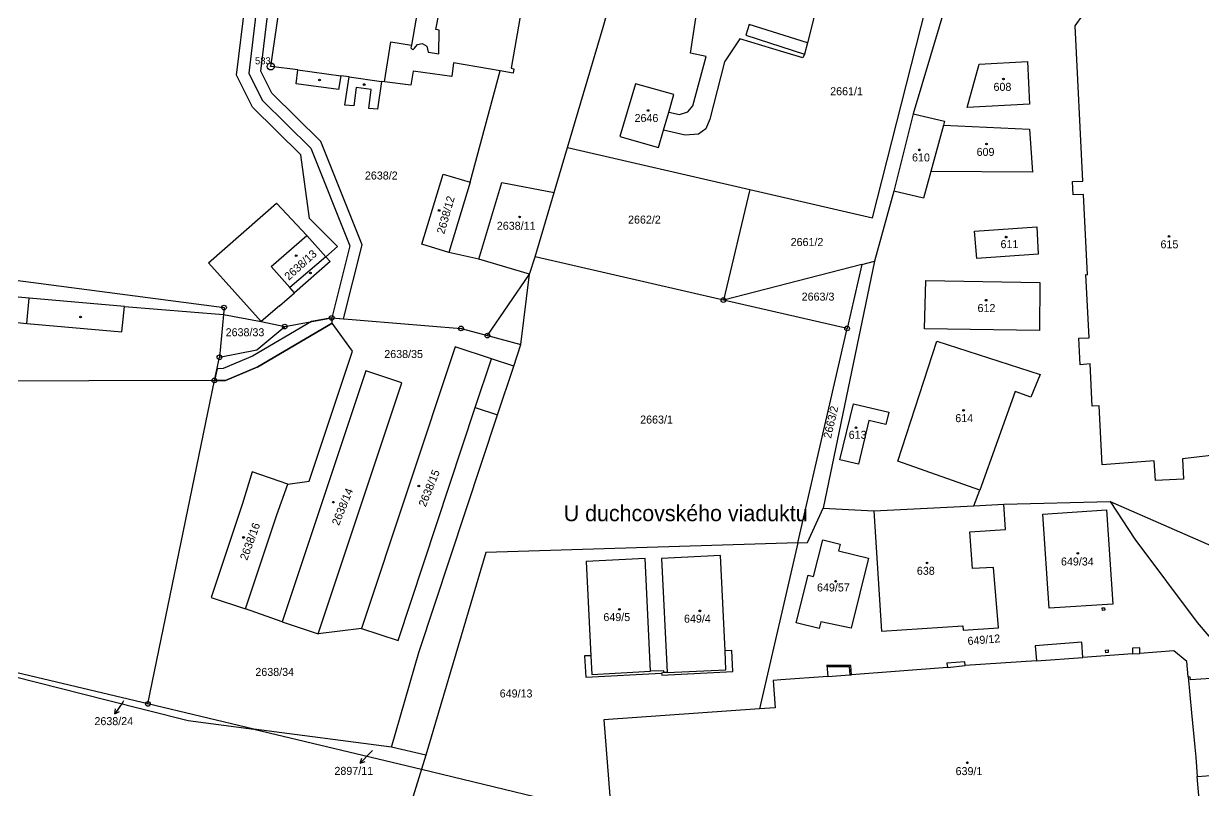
# Model space of a CAD drawing. Extents: x -784124 to -780570, y -980818 to -976926.
# Drawn here: x -782438.1 to -782187.5, y -979986.4 to -979823.5 of the extents above; entities that cross this region are included whole.
import ezdxf
from ezdxf.enums import TextEntityAlignment as Align

# ---------------------------------------------------------------- set-up
doc = ezdxf.new("R2010")
doc.units = 0
doc.header["$LTSCALE"] = 3.138375
doc.header["$MEASUREMENT"] = 0
doc.linetypes.add('0_051C', pattern=[0])
for name, color, linetype in [('1006', 1, 'CONTINUOUS'), ('101', 1, 'CONTINUOUS'), ('1016', 1, 'CONTINUOUS'), ('1029', 1, 'CONTINUOUS'), ('105', 1, 'CONTINUOUS'), ('18', 1, 'CONTINUOUS'), ('21800', 1, 'CONTINUOUS'), ('21900', 1, 'CONTINUOUS'), ('21999', 1, 'CONTINUOUS'), ('23700', 1, 'CONTINUOUS'), ('402', 1, 'CONTINUOUS'), ('404', 1, 'CONTINUOUS')]:
    doc.layers.add(name, color=color, linetype=linetype)

# ---------------------------------------------------------------- blocks, each defined once
blk = doc.blocks.new('4_02$0')
at = {"layer": '404', "color": 255, "linetype": 'Continuous'}
blk.add_circle((-0.01, 0), 0.175, dxfattribs=at)
blk = doc.blocks.new('1029$1')
at = {"layer": '1029', "color": 6, "linetype": 'Continuous'}
for p, q in [((0, 3), (-0.5, 2)), ((0, 0), (0, 3)), ((0, 3), (0.5, 2))]:
    blk.add_line(p, q, dxfattribs=at)
blk = doc.blocks.new('1_01$18')
at = {"layer": '101', "color": 3, "linetype": 'Continuous'}
for radius in [0.75, 0.03]:
    blk.add_circle((0, 0), radius, dxfattribs=at)
blk = doc.blocks.new('1_05$19')
at = {"layer": '105', "color": 3, "linetype": 'Continuous'}
for radius in [0.5, 0.0303]:
    blk.add_circle((0, 0), radius, dxfattribs=at)

msp = doc.modelspace()

# ---------------------------------------------------------------- linework, layer by layer
at = {"layer": '1029', "color": 255, "linetype": 'Continuous'}
for p, q in [((-782416.87, -979967.44), (-782417.04, -979967.7)), ((-782364.04, -979977.96), (-782364.54, -979978.48))]:
    msp.add_line(p, q, dxfattribs=at)
at = {"layer": '21800', "color": 255, "linetype": 'Continuous'}
for p, q in [((-782284.03, -979823.63), (-782284.71, -979825.89)), ((-782271.59, -979827.56), (-782284.03, -979823.63)), ((-782284.71, -979825.89), (-782272.29, -979829.95)), ((-782379.86, -979833.31), (-782370.76, -979834.54)), ((-782368.99, -979834.78), (-782362.1, -979835.78)), ((-782373.92, -979873.03), (-782381.54, -979879.54)), ((-782339.61, -979889.76), (-782330.63, -979876.73)), ((-782437.4, -979887.22), (-782436.92, -979881.81)), ((-782383.74, -979883.45), (-782380.59, -979880.65)), ((-782383.74, -979883.45), (-782387.64, -979886.79)), ((-782342.18, -979905.06), (-782338.76, -979894.74)), ((-782236.29, -979925.97), (-782235.01, -979922.6)), ((-782209.02, -979947.66), (-782208.51, -979947.63)), ((-782208.99, -979948.19), (-782209.02, -979947.66)), ((-782208.51, -979947.63), (-782208.47, -979948.15)), ((-782208.47, -979948.15), (-782208.99, -979948.19)), ((-782288.94, -979960.79), (-782289.12, -979956.78)), ((-782208.32, -979956.64), (-782207.77, -979956.6)), ((-782208.28, -979957.18), (-782208.32, -979956.64)), ((-782207.73, -979957.16), (-782208.28, -979957.18)), ((-782207.77, -979956.6), (-782207.73, -979957.16)), ((-782202.56, -979957.41), (-782201.01, -979957.31)), ((-782317.64, -979957.81), (-782317.42, -979961.82)), ((-782267.19, -979960.16), (-782267.21, -979959.88)), ((-782262.69, -979960.17), (-782267.19, -979960.16)), ((-782262.58, -979961.87), (-782262.69, -979960.17)), ((-782241.91, -979960.29), (-782238.13, -979959.93)), ((-782223.01, -979958.92), (-782213.12, -979958.19)), ((-782317.42, -979961.82), (-782304.93, -979961.13)), ((-782301.42, -979961.36), (-782288.94, -979960.79)), ((-782267.33, -979962.22), (-782262.69, -979961.88)), ((-782262.69, -979961.88), (-782262.58, -979961.87)), ((-782262.58, -979961.87), (-782262.28, -979961.85)), ((-782190.76, -979962.3), (-782190.03, -979969.99)), ((-782190.03, -979969.99), (-782189.35, -979977.24)), ((-782189.35, -979977.24), (-782189.17, -979979.36)), ((-782189.17, -979979.36), (-782188.82, -979983.52))]:
    msp.add_line(p, q, dxfattribs=at)
at = {"layer": '21900', "color": 3, "linetype": 'Continuous'}
for p, q in [((-782239.25, -979809.16), (-782249.14, -979842.63)), ((-782361.46, -979835.86), (-782360.1, -979827.31)), ((-782360.1, -979827.31), (-782355.76, -979828.06)), ((-782343.27, -979857.17), (-782336.88, -979833.49)), ((-782302.21, -979846.14), (-782301.1, -979842.3)), ((-782249.14, -979842.63), (-782253.26, -979859.1)), ((-782242.7, -979845.03), (-782245.43, -979854.92)), ((-782325.39, -979859.39), (-782322.56, -979849.78)), ((-782343.27, -979857.17), (-782347.81, -979872.13)), ((-782329.48, -979873.01), (-782325.39, -979859.39)), ((-782283.87, -979858.73), (-782289.46, -979882.22)), ((-782253.26, -979859.1), (-782257.41, -979873.94)), ((-782377.95, -979868.48), (-782373.92, -979873.03)), ((-782373.92, -979873.03), (-782371.43, -979870.85)), ((-782341.43, -979873.51), (-782347.81, -979872.13)), ((-782330.63, -979876.73), (-782341.43, -979873.51)), ((-782330.63, -979876.73), (-782329.48, -979873.01)), ((-782289.46, -979882.22), (-782329.48, -979873.01)), ((-782260.07, -979874.63), (-782289.46, -979882.22)), ((-782257.41, -979873.94), (-782268.27, -979926.46)), ((-782260.07, -979874.63), (-782263.2, -979888.26)), ((-782260.07, -979874.63), (-782257.41, -979873.94)), ((-782332.51, -979891.7), (-782330.63, -979876.73)), ((-782263.2, -979888.26), (-782289.46, -979882.22)), ((-782416.68, -979883.56), (-782395.65, -979885.32)), ((-782395.55, -979883.82), (-782395.65, -979885.32)), ((-782395.65, -979885.32), (-782396.51, -979894.38)), ((-782395.65, -979885.32), (-782387.64, -979886.79)), ((-782387.64, -979886.79), (-782382.66, -979887.86)), ((-782382.66, -979887.86), (-782372.67, -979886.01)), ((-782339.61, -979889.76), (-782332.51, -979891.7)), ((-782273.64, -979933.81), (-782263.2, -979888.26)), ((-782334.02, -979896.26), (-782332.51, -979891.7)), ((-782397.57, -979899.31), (-782396.51, -979894.38)), ((-782337.45, -979906.63), (-782334.02, -979896.26)), ((-782411.7, -979968.07), (-782397.57, -979899.31)), ((-782342.18, -979905.06), (-782337.45, -979906.63)), ((-782382, -979921.32), (-782389.56, -979918.74)), ((-782229.9, -979925.63), (-782207.3, -979925.02)), ((-782268.27, -979926.46), (-782257.56, -979927.05)), ((-782273.64, -979933.81), (-782281.82, -979969.1)), ((-782411.7, -979968.07), (-782499.09, -979947.26)), ((-782383.18, -979950.59), (-782390.97, -979947.87)), ((-782383.18, -979950.59), (-782375.54, -979953.13)), ((-782366.37, -979952.02), (-782375.54, -979953.13)), ((-782302.14, -979961.4), (-782302.6, -979961.55)), ((-782389.18, -979973.43), (-782411.7, -979968.07)), ((-782359.99, -979977.23), (-782389.18, -979973.43)), ((-782389.18, -979973.43), (-782353.59, -979981.91)), ((-782352.67, -979978.92), (-782359.99, -979977.23)), ((-782352.67, -979978.92), (-782353.59, -979981.91)), ((-782353.59, -979981.91), (-782312.06, -979991.99))]:
    msp.add_line(p, q, dxfattribs=at)
for points in [[(-782371.43, -979870.85), (-782377.38, -979864.92), (-782379.21, -979851.34), (-782389.5, -979841.22), (-782392.88, -979834.43), (-782390.96, -979818.82), (-782370.16, -979786.81), (-782365.73, -979771.86), (-782364.3, -979755.79), (-782365.23, -979749.33), (-782369.73, -979743.91), (-782419.49, -979726.38), (-782418.68, -979716.45), (-782432.82, -979716.38), (-782432.75, -979722.95)], [(-782322.8, -979765.36), (-782326.13, -979784.87), (-782325.15, -979785.04), (-782325.32, -979785.88), (-782326.26, -979785.77), (-782327.84, -979794.53), (-782327.04, -979794.66), (-782327.14, -979795.53), (-782328.03, -979795.39), (-782329.43, -979803.9), (-782328.75, -979804.04), (-782328.87, -979804.54), (-782329.59, -979804.48), (-782334.56, -979832.96), (-782333.97, -979833.06), (-782334.1, -979833.96), (-782336.88, -979833.49)], [(-782363.74, -979789.39), (-782354.95, -979790.98), (-782349.52, -979791.96), (-782355.76, -979828.06)], [(-782265.85, -979804.81), (-782271.59, -979827.56), (-782272.29, -979829.95), (-782272.59, -979830.75), (-782276.61, -979829.53), (-782285.96, -979826.7), (-782289.28, -979831.57), (-782292.36, -979843.8), (-782293.21, -979845.86), (-782294.76, -979846.93), (-782297.62, -979847.18), (-782302.21, -979846.14)], [(-782355.76, -979828.06), (-782355.85, -979828.59), (-782355.45, -979829.06), (-782355.07, -979828.69), (-782354.47, -979827.87), (-782353.46, -979827.66), (-782352.47, -979828.24), (-782352.22, -979829.56), (-782352.09, -979829.54), (-782349.94, -979829.87), (-782349.84, -979824.84), (-782350.56, -979824.68), (-782349.87, -979821.13), (-782350.84, -979820.86), (-782349.27, -979811.39), (-782348.79, -979811.42)], [(-782301.1, -979842.3), (-782298.82, -979842.76), (-782297.05, -979842.22), (-782295.96, -979840.92), (-782293.11, -979830.48), (-782296.46, -979829.71), (-782295.31, -979822.34), (-782295.83, -979819.03), (-782296.9, -979818.12), (-782298.99, -979817.36), (-782297.74, -979812.25), (-782302.32, -979811.18)], [(-782322.56, -979849.78), (-782315.02, -979824.2), (-782313.3, -979818.13)], [(-782385.62, -979832.56), (-782383.9, -979820.94), (-782381.28, -979821.36)], [(-782176.15, -979914.12), (-782191.95, -979916), (-782191.79, -979920.26), (-782197.71, -979920.54), (-782197.97, -979916.36), (-782209.03, -979917.24), (-782209.66, -979904.67), (-782211.18, -979904.74), (-782211.6, -979895.81), (-782213.73, -979895.98), (-782214, -979890.34), (-782211.81, -979890.27), (-782212.48, -979876.81), (-782212.12, -979876.84), (-782213.03, -979859.78), (-782215.16, -979859.86), (-782215.31, -979857.05), (-782213.16, -979856.92), (-782214.76, -979823.96), (-782213.13, -979821.7)], [(-782336.88, -979833.49), (-782346.8, -979831.8), (-782347.15, -979834.69), (-782355.36, -979833.58), (-782355.87, -979836.56), (-782361.46, -979835.86)], [(-782237.71, -979841.32), (-782235.14, -979832.09), (-782224.91, -979831.52), (-782224.46, -979840.57), (-782237.71, -979841.32)], [(-782370.76, -979834.54), (-782371.25, -979837.49), (-782380.21, -979836.24), (-782379.86, -979833.31), (-782385.62, -979832.56)], [(-782361.46, -979835.86), (-782362.1, -979835.78), (-782362.95, -979841.68), (-782364.81, -979841.47), (-782364.28, -979837.46), (-782367.46, -979837.03), (-782368, -979840.96), (-782369.9, -979840.77), (-782368.99, -979834.78), (-782370.76, -979834.54)], [(-782301.1, -979842.3), (-782300.01, -979838.53), (-782308.15, -979836.24), (-782311.45, -979847.45), (-782303.27, -979849.79), (-782302.21, -979846.14)], [(-782249.14, -979842.63), (-782242.54, -979844.23), (-782242.7, -979845.03)], [(-782242.7, -979845.03), (-782224.47, -979845.87), (-782223.85, -979855.03), (-782245.43, -979854.92)], [(-782245.43, -979854.92), (-782246.97, -979860.54), (-782253.26, -979859.1)], [(-782347.81, -979872.13), (-782353.51, -979870.34), (-782348.99, -979855.43), (-782343.27, -979857.17)], [(-782341.43, -979873.51), (-782336.52, -979857.26), (-782325.39, -979859.39)], [(-782387.64, -979886.79), (-782398.84, -979874.32), (-782384.38, -979861.64), (-782377.95, -979868.48)], [(-782222.92, -979866.65), (-782222.6, -979872.5), (-782235.67, -979873.4), (-782236.17, -979867.61), (-782222.92, -979866.65)], [(-782373.92, -979873.03), (-782373.01, -979874.04), (-782380.59, -979880.65), (-782381.54, -979879.54), (-782385.51, -979875.08), (-782377.95, -979868.48)], [(-782512.57, -979872.03), (-782446.94, -979877.09), (-782395.55, -979883.82)], [(-782416.68, -979883.56), (-782436.92, -979881.81), (-782447.19, -979880.93), (-782447.02, -979878.62), (-782459.59, -979877.62)], [(-782246.74, -979888.31), (-782246.51, -979878.09), (-782222.27, -979878.46), (-782222.37, -979888.7), (-782246.74, -979888.31)], [(-782460.38, -979885.25), (-782447.69, -979886.11), (-782437.4, -979887.22), (-782417.22, -979888.97), (-782416.68, -979883.56)], [(-782207.3, -979925.02), (-782166.09, -979943.08), (-782145.47, -979941.41), (-782133.66, -979933.54), (-782093.98, -979884.76), (-782089.19, -979883.59), (-782082.78, -979884.35)], [(-782382, -979921.32), (-782377.43, -979920.73), (-782368.26, -979893.09), (-782372.59, -979887.13), (-782388.38, -979896.38)], [(-782372.67, -979886.01), (-782345.2, -979888.24), (-782339.61, -979889.76)], [(-782396.51, -979894.38), (-782388.59, -979892.79), (-782382.66, -979887.86)], [(-782334.02, -979896.26), (-782338.76, -979894.74), (-782346.46, -979892.17), (-782366.37, -979952.02)], [(-782235.01, -979922.6), (-782252.45, -979916.44), (-782244.14, -979890.96), (-782222.23, -979898.02), (-782224.2, -979902.89), (-782227.54, -979901.67), (-782235.01, -979922.6)], [(-782388.38, -979896.38), (-782395.25, -979899.3), (-782397.57, -979899.31)], [(-782375.54, -979953.13), (-782357.81, -979899.83), (-782365.45, -979897.29), (-782383.18, -979950.59)], [(-782397.57, -979899.31), (-782451.01, -979899.49), (-782459.43, -979901.98), (-782477.14, -979911.3), (-782494.56, -979921.76), (-782500.03, -979922.75), (-782507.28, -979921.24)], [(-782366.37, -979952.02), (-782358.57, -979954.59), (-782342.18, -979905.06)], [(-782258.57, -979907.79), (-782260.82, -979917.11), (-782264.77, -979916.19), (-782261.84, -979904.26), (-782254.33, -979906.06), (-782254.98, -979908.64), (-782258.57, -979907.79)], [(-782359.99, -979977.23), (-782354.18, -979957.15), (-782337.45, -979906.63)], [(-782389.56, -979918.74), (-782391.63, -979925.47), (-782398.27, -979945.44), (-782390.97, -979947.87)], [(-782390.97, -979947.87), (-782384.32, -979927.9), (-782382, -979921.32)], [(-782207.3, -979925.02), (-782202.1, -979933.03), (-782188.82, -979950.78), (-782178.94, -979962.39), (-782178.29, -979962.49)], [(-782273.64, -979933.81), (-782271.64, -979933.75), (-782268.27, -979926.46)], [(-782257.56, -979927.05), (-782236.29, -979925.97), (-782229.9, -979925.63)], [(-782257.56, -979927.05), (-782255.87, -979952.58), (-782238.62, -979951.49), (-782238.55, -979952.4), (-782231.08, -979951.92), (-782232.09, -979939.05), (-782236.58, -979939.27), (-782237.16, -979931.51), (-782229.54, -979930.99), (-782229.9, -979925.63)], [(-782208.12, -979926.82), (-782206.75, -979946.83), (-782220.26, -979947.74), (-782221.65, -979927.75), (-782208.12, -979926.82)], [(-782273.64, -979933.81), (-782339.96, -979935.87), (-782352.67, -979978.92)], [(-782271.46, -979940.73), (-782270.32, -979941.01), (-782268.37, -979933.2), (-782264.71, -979934.1), (-782265.06, -979935.53), (-782258.68, -979937.09), (-782262.33, -979951.99), (-782268.8, -979950.62), (-782269.15, -979952.06), (-782273.99, -979950.84), (-782271.46, -979940.73)], [(-782302.14, -979961.4), (-782302.16, -979961), (-782304.93, -979961.13), (-782306.11, -979937.16), (-782318.62, -979937.77), (-782317.64, -979957.81), (-782318.95, -979957.87), (-782318.73, -979962.34), (-782302.6, -979961.55)], [(-782302.6, -979961.55), (-782302.58, -979961.92), (-782287.5, -979961.18), (-782287.72, -979956.71), (-782289.12, -979956.78), (-782290.12, -979936.5), (-782302.61, -979937.12), (-782301.42, -979961.36), (-782302.14, -979961.4)], [(-782499.09, -979947.26), (-782420.61, -979967.16), (-782403.13, -979971.62), (-782389.18, -979973.43)], [(-782201.01, -979957.31), (-782201.06, -979956.11), (-782202.56, -979956.24), (-782202.56, -979957.41), (-782213.12, -979958.19), (-782213.36, -979954.96), (-782223.25, -979955.69), (-782223.01, -979958.92), (-782238.13, -979959.93), (-782238.19, -979959.15), (-782242.03, -979959.38), (-782241.91, -979960.29), (-782262.28, -979961.85), (-782262.41, -979959.91), (-782267.21, -979959.88), (-782267.5, -979959.85), (-782267.33, -979962.22), (-782277.29, -979962.95)], [(-782191.06, -979959.07), (-782193.8, -979956.75), (-782201.01, -979957.31)], [(-782182.42, -979963.08), (-782182.57, -979963.1), (-782182.84, -979961.17), (-782185.97, -979961.41), (-782185.88, -979962.66), (-782190.3, -979962.96), (-782190.36, -979962.35), (-782190.76, -979962.3), (-782191.06, -979959.07)], [(-782277.29, -979962.95), (-782278.89, -979963.07), (-782278.48, -979968.86), (-782281.82, -979969.1)], [(-782281.82, -979969.1), (-782314.86, -979971.47), (-782313.37, -979990.34)], [(-782273.84, -980017.15), (-782228.4, -980013.73), (-782224.39, -980013.48), (-782213.96, -980012.67), (-782214.44, -980007.17), (-782218.32, -980007.47), (-782218.49, -980003.87), (-782187.28, -980001.49), (-782188.82, -979983.52), (-782181.17, -979982.9), (-782181.63, -979978.71), (-782180.57, -979978.59)], [(-782353.59, -979981.91), (-782361.51, -980007.67), (-782330.92, -980030.34)]]:
    msp.add_lwpolyline(points, dxfattribs=at)
at = {"layer": '21999', "color": 3, "linetype": 'Continuous'}
msp.add_line((-782322.56, -979849.78), (-782283.87, -979858.73), dxfattribs=at)
msp.add_lwpolyline([(-782283.87, -979858.73), (-782257.81, -979864.77), (-782243.39, -979807.86)], dxfattribs=at)
at = {"layer": '23700', "color": 255, "linetype": '0_051C'}
msp.add_lwpolyline([(-782388.55, -979819.69), (-782390.31, -979833.99), (-782387.45, -979839.73), (-782377.08, -979849.93), (-782368.81, -979870.68), (-782372.67, -979886.01), (-782370.14, -979886.21), (-782366.19, -979870.49), (-782374.95, -979848.5), (-782385.4, -979838.24), (-782387.73, -979833.54), (-782386.14, -979820.58)], dxfattribs=at)
msp.add_lwpolyline([(-782389.51, -979894.14), (-782395.76, -979896.8), (-782397.03, -979896.81), (-782397.57, -979899.31), (-782395.25, -979899.3), (-782388.38, -979896.38), (-782372.59, -979887.13), (-782372.67, -979886.01), (-782376.98, -979886.81), (-782389.51, -979894.14)], close=True, dxfattribs=at)

# ---------------------------------------------------------------- block references
at = {"layer": '101', "color": 0, "linetype": 'ByBlock'}
msp.add_blockref('1_01$18', (-782385.62, -979832.56), dxfattribs=at)
at = {"layer": '1029', "color": 0, "linetype": 'ByBlock'}
for p, rotation in [((-782417.04, -979967.7), 146), ((-782364.54, -979978.48), 136)]:
    msp.add_blockref('1029$1', p, dxfattribs=dict(at, rotation=rotation))
at = {"layer": '105', "color": 0, "linetype": 'ByBlock'}
for p in [(-782289.46, -979882.22), (-782395.55, -979883.82), (-782382.66, -979887.86), (-782372.67, -979886.01), (-782345.2, -979888.24), (-782339.61, -979889.76), (-782263.2, -979888.26), (-782396.51, -979894.38), (-782397.57, -979899.31), (-782411.7, -979968.07)]:
    msp.add_blockref('1_05$19', p, dxfattribs=at)
at = {"layer": '402', "color": 0, "linetype": 'ByBlock'}
for p in [(-782375.25, -979835.45), (-782365.76, -979836.41), (-782377.18, -979876.47), (-782426.01, -979885.83)]:
    msp.add_blockref('4_02$0', p, dxfattribs=at)
at = {"layer": '404', "color": 0, "linetype": 'ByBlock'}
for p in [(-782229.99, -979835.23), (-782305.46, -979841.93), (-782233.59, -979849.06), (-782247.85, -979850.3), (-782349.85, -979863.17), (-782332.75, -979864.55), (-782229.4, -979868.84), (-782194.82, -979868.7), (-782380.21, -979872.8), (-782233.67, -979882.25), (-782238.46, -979905.65), (-782261.31, -979909.37), (-782354.17, -979921.76), (-782372.32, -979925.18), (-782391.39, -979932.68), (-782214.19, -979936.05), (-782246.21, -979938.1), (-782265.63, -979942), (-782311.55, -979947.95), (-782294.47, -979948.28), (-782237.66, -979980.58)]:
    msp.add_blockref('4_02$0', p, dxfattribs=at)

# ---------------------------------------------------------------- texts
at = {"layer": '1006', "color": 255, "linetype": 'Continuous'}
msp.add_text('U duchcovského viaduktu', height=3.4, dxfattribs=at).set_placement((-782297.49, -979930.24), align=Align.BOTTOM_CENTER)
at = {"layer": '1016', "color": 174, "linetype": 'Continuous'}
msp.add_text('583', height=1.5, dxfattribs=at).set_placement((-782385.62, -979832.56), align=Align.BOTTOM_RIGHT)
at = {"layer": '18', "color": 255, "linetype": 'Continuous'}
for s, p in [('2661/1', (-782266.8, -979839.2)), ('608', (-782232.11, -979838.26)), ('2646', (-782308.35, -979844.89)), ('609', (-782235.7, -979852.09)), ('610', (-782249.41, -979853.27)), ('2638/2', (-782365.62, -979857.11)), ('2662/2', (-782309.73, -979866.48)), ('2638/11', (-782337.6, -979867.79)), ('2661/2', (-782275.2, -979871.25)), ('611', (-782230.62, -979871.7)), ('615', (-782196.64, -979871.73)), ('612', (-782235.5, -979885.28)), ('2663/1', (-782307.16, -979908.98)), ('614', (-782240.23, -979908.68)), ('613', (-782262.87, -979912.22)), ('649/34', (-782217.78, -979939.15)), ('638', (-782248.39, -979941.13)), ('649/5', (-782314.97, -979950.97)), ('649/4', (-782297.85, -979951.3)), ('649/13', (-782336.99, -979967.2))]:
    msp.add_text(s, height=1.7, dxfattribs=at).set_placement(p, align=Align.BOTTOM_LEFT)
for s, rotation, p in [('2638/12', 74, (-782348.29, -979868.45)), ('2638/13', 42, (-782381.44, -979878.51)), ('2663/2', 77, (-782266.13, -979911.86)), ('2638/15', 68, (-782352.26, -979926.51)), ('2638/14', 68, (-782370.68, -979930.46)), ('2638/16', 70, (-782390.16, -979937.84)), ('649/12', 5, (-782237.51, -979956.06))]:
    msp.add_text(s, height=1.7, rotation=rotation, dxfattribs=at).set_placement(p, align=Align.BOTTOM_LEFT)
for s, p in [('2663/3', (-782269.38, -979882.85)), ('2638/33', (-782391.09, -979890.42)), ('2638/35', (-782357.4, -979895.05)), ('649/57', (-782266.12, -979944.67)), ('2638/34', (-782384.78, -979962.62)), ('639/1', (-782237.32, -979983.7))]:
    msp.add_text(s, height=1.7, dxfattribs=at).set_placement(p, align=Align.BOTTOM_CENTER)
for s, p in [('2638/24', (-782414.85, -979970.87)), ('2897/11', (-782363.88, -979981.44))]:
    msp.add_text(s, height=1.7, dxfattribs=at).set_placement(p, align=Align.TOP_RIGHT)

doc.saveas('drawing.dxf')
